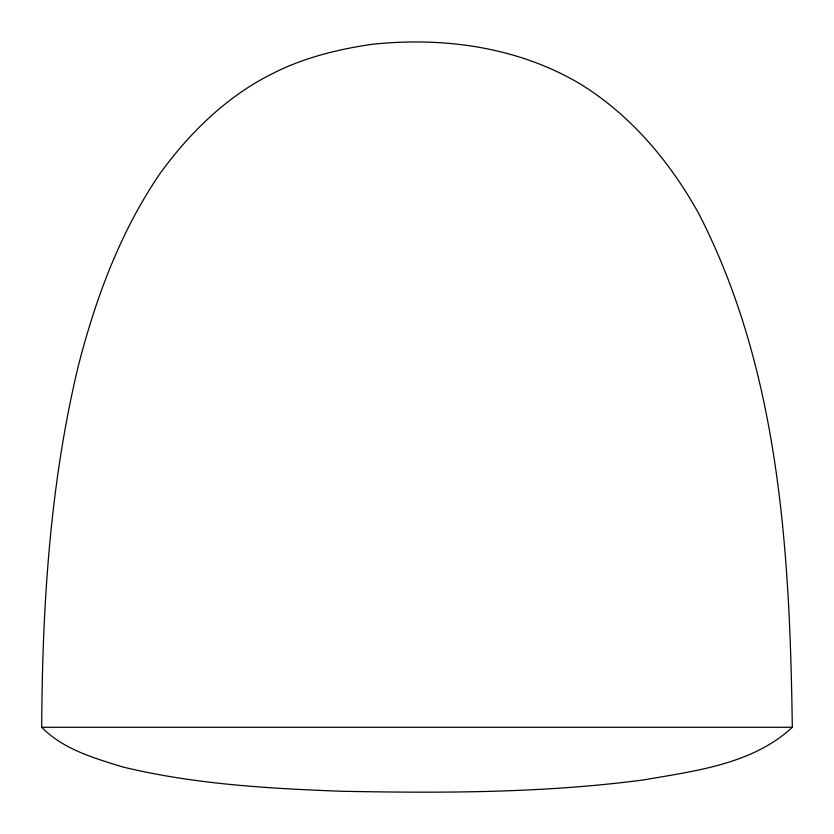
<?xml version="1.0" encoding="UTF-8"?>
<svg xmlns="http://www.w3.org/2000/svg" width="834" height="834" viewBox="0 0 834 834"><rect width="100%" height="100%" fill="white"/><g stroke="black" fill="none" stroke-linecap="round" stroke-linejoin="round"><path stroke-width="1.25" d="M41.7 727.279C42.305 606.026 49.904 483.981 78.354 365.751C95.806 297.842 120.555 231.049 160.451 172.93C189.725 132.867 226.118 97.025 270.769 74.507C302.148 58.109 336.696 49.508 371.557 44.379C443.344 36.592 518.581 46.933 581.194 84.547C631.286 115.718 669.994 161.9 698.475 213.097C779.8 370.828 789.881 553.14 792.3 727.279C752.633 764.236 695.275 770.866 644.098 779.853C544.477 793.03 443.667 793.217 343.379 791.289L342.128 791.289C268.517 788.505 194.374 784.335 122.525 766.905C94.002 758.064 63.186 749.286 41.7 727.279L792.3 727.279"/></g></svg>
